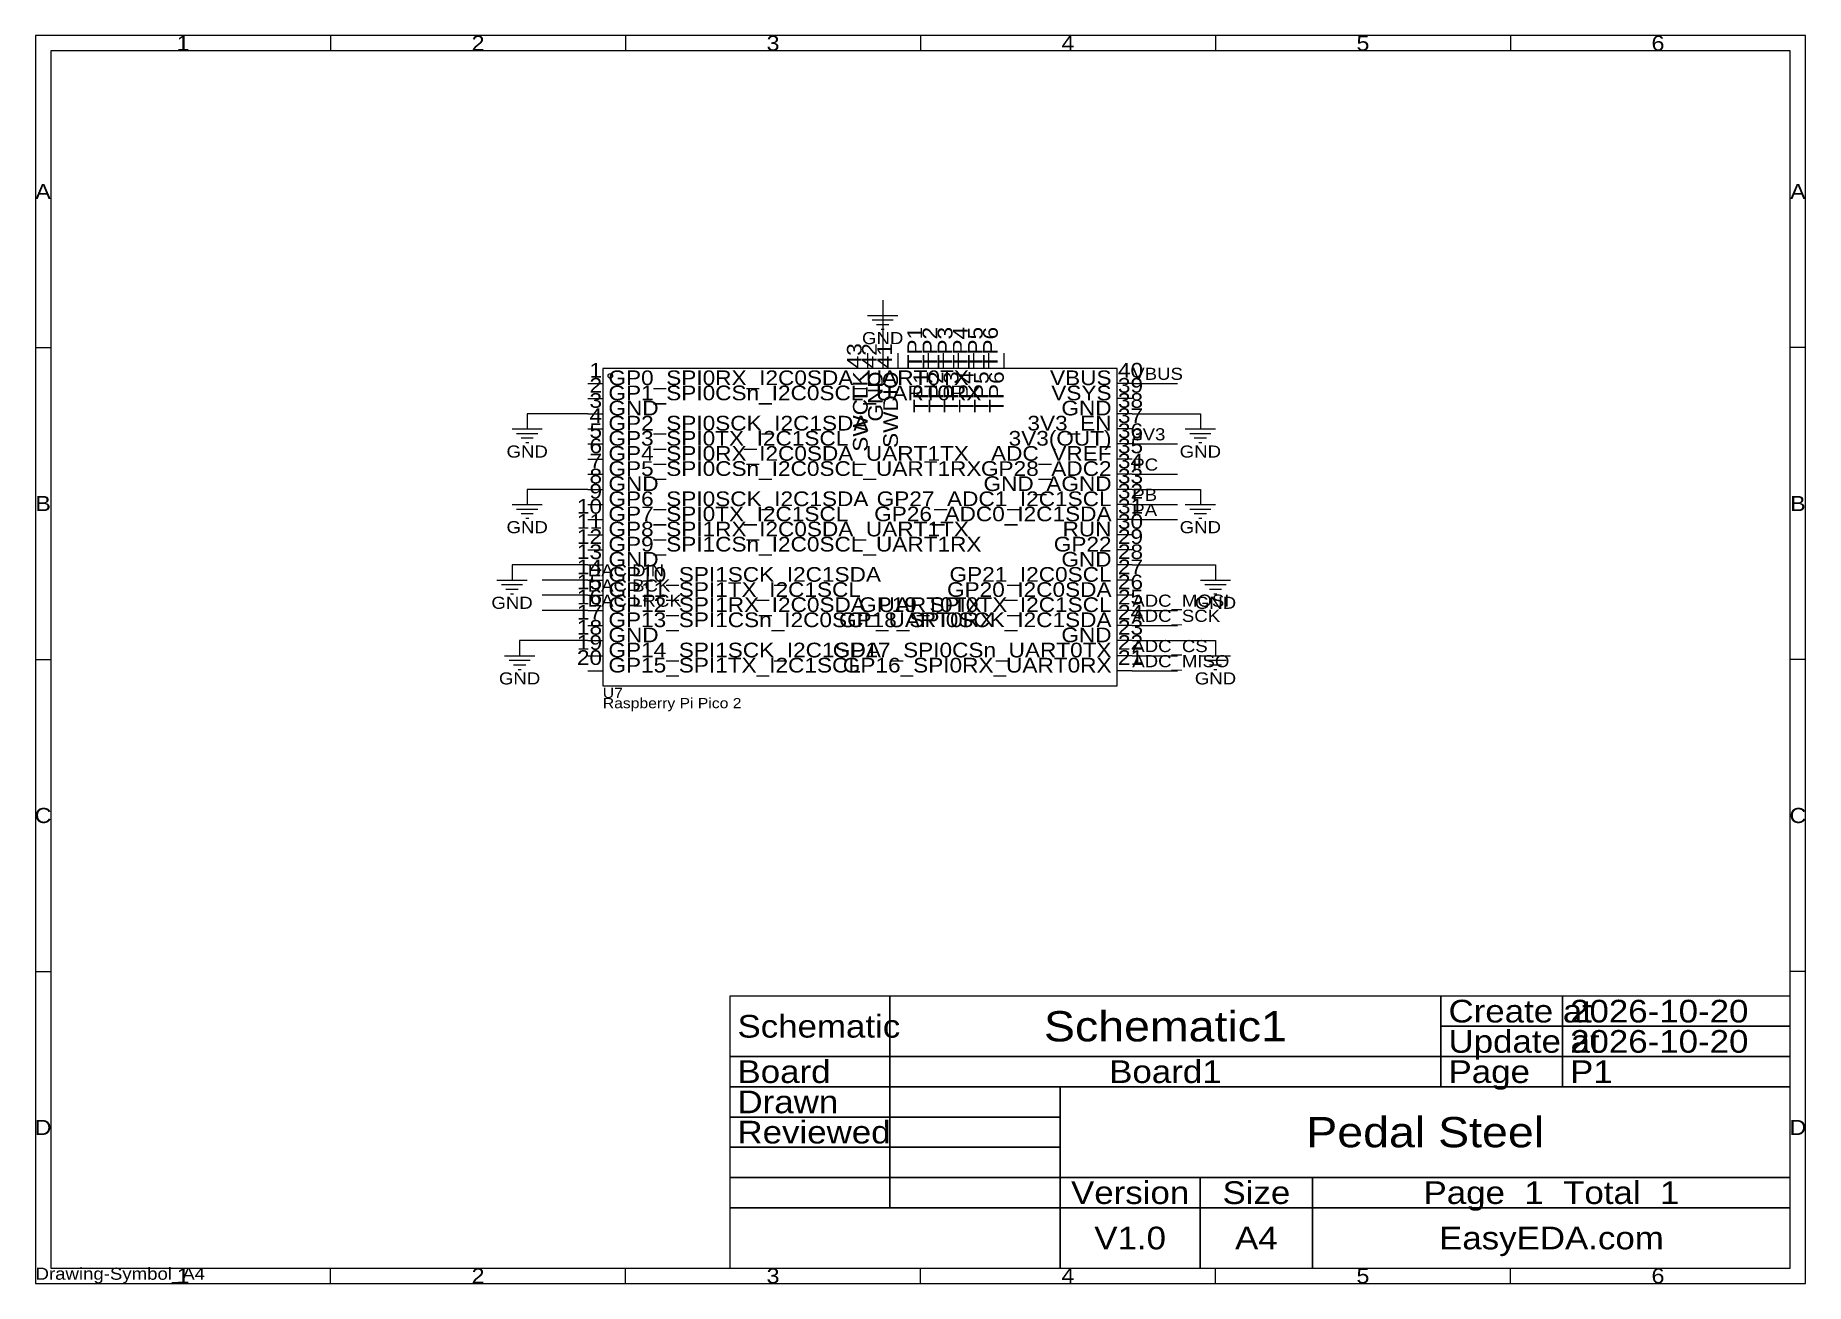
# Model space of a CAD drawing. Header units: millimetres. Extents: x 0 to 297, y 0 to 210.
import ezdxf
from ezdxf.enums import TextEntityAlignment as Align

# ---------------------------------------------------------------- set-up
doc = ezdxf.new("R2010")
doc.units = ezdxf.units.MM
doc.header["$MEASUREMENT"] = 0
doc.styles.get("Standard").update_dxf_attribs({"font": 'arial.ttf'})

msp = doc.modelspace()

# ---------------------------------------------------------------- linework, layer by layer
at = {"color": 1, "true_color": 0xa00000}
for points in [[(0, 209.55), (0, 0), (297.18, 0), (297.18, 209.55)], [(2.54, 207.01), (2.54, 2.54), (294.64, 2.54), (294.64, 207.01)], [(95.25, 153.67), (95.25, 100.33), (181.61, 100.33), (181.61, 153.67)]]:
    msp.add_lwpolyline(points, close=True, dxfattribs=at)
for points in [[(49.53, 209.55), (49.53, 207.01)], [(99.06, 209.55), (99.06, 207.01)], [(148.59, 209.55), (148.59, 207.01)], [(198.12, 209.55), (198.12, 207.01)], [(247.65, 209.55), (247.65, 207.01)], [(139.7, 162.56), (144.78, 162.56)], [(140.46, 161.8), (144.02, 161.8)], [(141.22, 161.04), (143.26, 161.04)], [(141.99, 160.27), (142.49, 160.27)], [(0, 157.16), (2.54, 157.16)], [(297.18, 157.16), (294.64, 157.16)], [(80.01, 143.51), (85.09, 143.51)], [(80.77, 142.75), (84.33, 142.75)], [(193.04, 143.51), (198.12, 143.51)], [(193.8, 142.75), (197.36, 142.75)], [(81.53, 141.99), (83.57, 141.99)], [(82.3, 141.22), (82.8, 141.22)], [(194.56, 141.99), (196.6, 141.99)], [(195.33, 141.22), (195.83, 141.22)], [(80.01, 130.81), (85.09, 130.81)], [(193.04, 130.81), (198.12, 130.81)], [(80.77, 130.05), (84.33, 130.05)], [(81.53, 129.29), (83.57, 129.29)], [(82.3, 128.52), (82.8, 128.52)], [(193.8, 130.05), (197.36, 130.05)], [(194.56, 129.29), (196.6, 129.29)], [(195.33, 128.52), (195.83, 128.52)], [(77.47, 118.11), (82.55, 118.11)], [(78.23, 117.35), (81.79, 117.35)], [(78.99, 116.59), (81.03, 116.59)], [(195.58, 118.11), (200.66, 118.11)], [(196.34, 117.35), (199.9, 117.35)], [(197.1, 116.59), (199.14, 116.59)], [(79.76, 115.82), (80.26, 115.82)], [(197.87, 115.82), (198.37, 115.82)], [(0, 104.78), (2.54, 104.78)], [(78.74, 105.41), (83.82, 105.41)], [(79.5, 104.65), (83.06, 104.65)], [(195.58, 105.41), (200.66, 105.41)], [(196.34, 104.65), (199.9, 104.65)], [(297.18, 104.78), (294.64, 104.78)], [(80.26, 103.89), (82.3, 103.89)], [(81.03, 103.12), (81.53, 103.12)], [(197.1, 103.89), (199.14, 103.89)], [(197.87, 103.12), (198.37, 103.12)], [(0, 52.39), (2.54, 52.39)], [(297.18, 52.39), (294.64, 52.39)], [(143.45, 48.26), (116.59, 48.26)], [(116.59, 48.26), (116.59, 38.1)], [(143.45, 38.1), (143.45, 48.26)], [(235.98, 48.26), (143.45, 48.26)], [(143.45, 48.26), (143.45, 38.1)], [(235.98, 38.1), (235.98, 48.26)], [(256.39, 48.26), (235.98, 48.26)], [(235.98, 48.26), (235.98, 43.18)], [(256.39, 43.18), (256.39, 48.26)], [(294.64, 48.26), (256.39, 48.26)], [(256.39, 48.26), (256.39, 43.18)], [(294.64, 43.18), (294.64, 48.26)], [(235.98, 43.18), (256.39, 43.18)], [(256.39, 43.18), (235.98, 43.18)], [(235.98, 43.18), (235.98, 38.1)], [(256.39, 43.18), (294.64, 43.18)], [(256.39, 38.1), (256.39, 43.18)], [(294.64, 43.18), (256.39, 43.18)], [(256.39, 43.18), (256.39, 38.1)], [(294.64, 38.1), (294.64, 43.18)], [(116.59, 38.1), (143.45, 38.1)], [(143.45, 38.1), (116.59, 38.1)], [(116.59, 38.1), (116.59, 33.02)], [(143.45, 38.1), (235.98, 38.1)], [(143.45, 33.02), (143.45, 38.1)], [(235.98, 38.1), (143.45, 38.1)], [(143.45, 38.1), (143.45, 33.02)], [(235.98, 38.1), (256.39, 38.1)], [(235.98, 33.02), (235.98, 38.1)], [(256.39, 38.1), (235.98, 38.1)], [(235.98, 38.1), (235.98, 33.02)], [(256.39, 38.1), (294.64, 38.1)], [(256.39, 33.02), (256.39, 38.1)], [(294.64, 38.1), (256.39, 38.1)], [(256.39, 38.1), (256.39, 33.02)], [(294.64, 33.02), (294.64, 38.1)], [(116.59, 33.02), (143.45, 33.02)], [(143.45, 33.02), (116.59, 33.02)], [(116.59, 33.02), (116.59, 27.94)], [(143.45, 33.02), (235.98, 33.02)], [(143.45, 27.94), (143.45, 33.02)], [(172.02, 33.02), (143.45, 33.02)], [(143.45, 33.02), (143.45, 27.94)], [(172.02, 27.94), (172.02, 33.02)], [(294.64, 33.02), (172.02, 33.02)], [(172.02, 33.02), (172.02, 17.78)], [(235.98, 33.02), (256.39, 33.02)], [(256.39, 33.02), (294.64, 33.02)], [(294.64, 17.78), (294.64, 33.02)], [(116.59, 27.94), (143.45, 27.94)], [(143.45, 27.94), (116.59, 27.94)], [(116.59, 27.94), (116.59, 22.86)], [(143.45, 27.94), (172.02, 27.94)], [(143.45, 22.86), (143.45, 27.94)], [(172.02, 27.94), (143.45, 27.94)], [(143.45, 27.94), (143.45, 22.86)], [(172.02, 22.86), (172.02, 27.94)], [(116.59, 22.86), (143.45, 22.86)], [(143.45, 22.86), (116.59, 22.86)], [(116.59, 22.86), (116.59, 17.78)], [(143.45, 22.86), (172.02, 22.86)], [(143.45, 17.78), (143.45, 22.86)], [(172.02, 22.86), (143.45, 22.86)], [(143.45, 22.86), (143.45, 17.78)], [(172.02, 17.78), (172.02, 22.86)], [(116.59, 17.78), (143.45, 17.78)], [(143.45, 17.78), (116.59, 17.78)], [(116.59, 17.78), (116.59, 12.7)], [(143.45, 17.78), (172.02, 17.78)], [(143.45, 12.7), (143.45, 17.78)], [(172.02, 17.78), (143.45, 17.78)], [(143.45, 17.78), (143.45, 12.7)], [(172.02, 17.78), (294.64, 17.78)], [(172.02, 12.7), (172.02, 17.78)], [(195.56, 17.78), (172.02, 17.78)], [(172.02, 17.78), (172.02, 12.7)], [(195.56, 12.7), (195.56, 17.78)], [(214.43, 17.78), (195.56, 17.78)], [(195.56, 17.78), (195.56, 12.7)], [(214.43, 12.7), (214.43, 17.78)], [(294.64, 17.78), (214.43, 17.78)], [(214.43, 17.78), (214.43, 12.7)], [(294.64, 12.7), (294.64, 17.78)], [(116.59, 12.7), (143.45, 12.7)], [(172.02, 12.7), (116.59, 12.7)], [(116.59, 12.7), (116.59, 2.54)], [(143.45, 12.7), (172.02, 12.7)], [(172.02, 12.7), (195.56, 12.7)], [(172.02, 2.54), (172.02, 12.7)], [(195.56, 12.7), (172.02, 12.7)], [(172.02, 12.7), (172.02, 2.54)], [(195.56, 12.7), (214.43, 12.7)], [(195.56, 2.54), (195.56, 12.7)], [(214.43, 12.7), (195.56, 12.7)], [(195.56, 12.7), (195.56, 2.54)], [(214.43, 12.7), (294.64, 12.7)], [(214.43, 2.54), (214.43, 12.7)], [(294.64, 12.7), (214.43, 12.7)], [(214.43, 12.7), (214.43, 2.54)], [(294.64, 2.54), (294.64, 12.7)], [(49.53, 0), (49.53, 2.54)], [(99.06, 0), (99.06, 2.54)], [(116.59, 2.54), (172.02, 2.54)], [(148.59, 0), (148.59, 2.54)], [(172.02, 2.54), (195.56, 2.54)], [(195.56, 2.54), (214.43, 2.54)], [(198.12, 0), (198.12, 2.54)], [(214.43, 2.54), (294.64, 2.54)], [(247.65, 0), (247.65, 2.54)]]:
    msp.add_lwpolyline(points, dxfattribs=at)
at = {"color": 1, "true_color": 0x880000}
for points in [[(142.24, 165.1), (142.24, 162.56)], [(139.7, 156.21), (139.7, 153.67)], [(142.24, 156.21), (142.24, 153.67)], [(144.78, 156.21), (144.78, 153.67)], [(149.86, 156.21), (149.86, 153.67)], [(152.4, 156.21), (152.4, 153.67)], [(154.94, 156.21), (154.94, 153.67)], [(157.48, 156.21), (157.48, 153.67)], [(160.02, 156.21), (160.02, 153.67)], [(162.56, 156.21), (162.56, 153.67)], [(92.71, 151.13), (95.25, 151.13)], [(184.15, 151.13), (181.61, 151.13)], [(82.55, 146.05), (82.55, 143.51)], [(92.71, 148.59), (95.25, 148.59)], [(92.71, 146.05), (95.25, 146.05)], [(184.15, 148.59), (181.61, 148.59)], [(184.15, 146.05), (181.61, 146.05)], [(195.58, 146.05), (195.58, 143.51)], [(92.71, 143.51), (95.25, 143.51)], [(184.15, 143.51), (181.61, 143.51)], [(92.71, 140.97), (95.25, 140.97)], [(184.15, 140.97), (181.61, 140.97)], [(92.71, 138.43), (95.25, 138.43)], [(184.15, 138.43), (181.61, 138.43)], [(92.71, 135.89), (95.25, 135.89)], [(184.15, 135.89), (181.61, 135.89)], [(82.55, 133.35), (82.55, 130.81)], [(92.71, 133.35), (95.25, 133.35)], [(92.71, 130.81), (95.25, 130.81)], [(184.15, 133.35), (181.61, 133.35)], [(184.15, 130.81), (181.61, 130.81)], [(195.58, 133.35), (195.58, 130.81)], [(92.71, 128.27), (95.25, 128.27)], [(184.15, 128.27), (181.61, 128.27)], [(92.71, 125.73), (95.25, 125.73)], [(184.15, 125.73), (181.61, 125.73)], [(92.71, 123.19), (95.25, 123.19)], [(184.15, 123.19), (181.61, 123.19)], [(80.01, 120.65), (80.01, 118.11)], [(92.71, 120.65), (95.25, 120.65)], [(184.15, 120.65), (181.61, 120.65)], [(198.12, 120.65), (198.12, 118.11)], [(92.71, 118.11), (95.25, 118.11)], [(184.15, 118.11), (181.61, 118.11)], [(92.71, 115.57), (95.25, 115.57)], [(92.71, 113.03), (95.25, 113.03)], [(184.15, 115.57), (181.61, 115.57)], [(184.15, 113.03), (181.61, 113.03)], [(92.71, 110.49), (95.25, 110.49)], [(184.15, 110.49), (181.61, 110.49)], [(81.28, 107.95), (81.28, 105.41)], [(92.71, 107.95), (95.25, 107.95)], [(184.15, 107.95), (181.61, 107.95)], [(198.12, 107.95), (198.12, 105.41)], [(92.71, 105.41), (95.25, 105.41)], [(184.15, 105.41), (181.61, 105.41)], [(92.71, 102.87), (95.25, 102.87)], [(184.15, 102.87), (181.61, 102.87)]]:
    msp.add_lwpolyline(points, dxfattribs=at)
at = {"color": 1, "true_color": 0x008800}
for points in [[(142.24, 165.1), (142.24, 156.21)], [(184.15, 151.13), (191.77, 151.13)], [(92.71, 146.05), (82.55, 146.05)], [(184.15, 146.05), (195.58, 146.05)], [(184.15, 140.97), (191.77, 140.97)], [(184.15, 135.89), (191.77, 135.89)], [(92.71, 133.35), (82.55, 133.35)], [(184.15, 133.35), (195.58, 133.35)], [(184.15, 130.81), (191.77, 130.81)], [(184.15, 128.27), (191.77, 128.27)], [(92.71, 120.65), (80.01, 120.65)], [(184.15, 120.65), (198.12, 120.65)], [(92.71, 118.11), (85.09, 118.11)], [(92.71, 115.57), (85.09, 115.57)], [(92.71, 113.03), (85.09, 113.03)], [(184.15, 113.03), (191.77, 113.03)], [(184.15, 110.49), (191.77, 110.49)], [(92.71, 107.95), (81.28, 107.95)], [(184.15, 107.95), (198.12, 107.95)], [(184.15, 105.41), (191.77, 105.41)], [(184.15, 102.87), (191.77, 102.87)]]:
    msp.add_lwpolyline(points, dxfattribs=at)
at = {"true_color": 0xa00000}
msp.add_ellipse((96.52, 152.4), major_axis=(0.381, 0), ratio=1, dxfattribs=at)

# ---------------------------------------------------------------- texts
at = {"color": 1, "true_color": 0xa00000, "width": 1.1}
for s, height, p in [('1', 2.54, (24.77, 208.28)), ('2', 2.54, (74.3, 208.28)), ('3', 2.54, (123.83, 208.28)), ('4', 2.54, (173.35, 208.28)), ('5', 2.54, (222.88, 208.28)), ('6', 2.54, (272.42, 208.28)), ('A', 2.54, (1.27, 183.36)), ('A', 2.54, (295.91, 183.36)), ('B', 2.54, (1.27, 130.97)), ('B', 2.54, (295.91, 130.97)), ('C', 2.54, (1.27, 78.58)), ('C', 2.54, (295.91, 78.58)), ('Schematic1', 5.08, (189.71, 43.18)), ('Board1', 3.81, (189.71, 35.56)), ('D', 2.54, (1.27, 26.19)), ('Pedal Steel', 5.08, (233.33, 25.4)), ('D', 2.54, (295.91, 26.19)), ('Version', 3.81, (183.79, 15.24)), ('Size', 3.81, (204.99, 15.24)), ('Page  1  Total  1', 3.81, (254.53, 15.24)), ('V1.0', 3.81, (183.79, 7.62)), ('A4', 3.81, (204.99, 7.62)), ('EasyEDA.com', 3.81, (254.53, 7.62)), ('1', 2.54, (24.77, 1.27)), ('2', 2.54, (74.3, 1.27)), ('3', 2.54, (123.83, 1.27)), ('4', 2.54, (173.35, 1.27)), ('5', 2.54, (222.88, 1.27)), ('6', 2.54, (272.42, 1.27))]:
    msp.add_text(s, height=height, dxfattribs=at).set_placement(p, align=Align.MIDDLE_CENTER)
at = {"color": 1, "true_color": 0x000000, "width": 1.1}
for s, p in [('TP4', (157.23, 153.67)), ('43', (139.45, 153.67)), ('42', (141.99, 153.67)), ('41', (144.53, 153.67)), ('TP1', (149.61, 153.67)), ('TP2', (152.15, 153.67)), ('TP3', (154.69, 153.67)), ('TP5', (159.77, 153.67)), ('TP6', (162.31, 153.67))]:
    msp.add_text(s, height=2.469, rotation=90, dxfattribs=at).set_placement(p, align=Align.BOTTOM_LEFT)
at = {"color": 1, "true_color": 0x000080, "width": 1.1}
for p in [(142.24, 158.75), (142.24, 158.75), (82.55, 139.7), (82.55, 139.7), (195.58, 139.7), (195.58, 139.7), (82.55, 127), (82.55, 127), (195.58, 127), (195.58, 127), (80.01, 114.3), (80.01, 114.3), (198.12, 114.3), (198.12, 114.3), (81.28, 101.6), (81.28, 101.6), (198.12, 101.6), (198.12, 101.6)]:
    msp.add_text('GND', height=2.032, dxfattribs=at).set_placement(p, align=Align.MIDDLE_CENTER)
at = {"color": 1, "true_color": 0x000000, "width": 1.1}
for s, height, p in [('1', 2.47, (95.12, 151.38)), ('2', 2.47, (95.12, 148.84)), ('VBUS', 2.469, (180.67, 150.11)), ('3', 2.47, (95.12, 146.3)), ('VSYS', 2.469, (180.67, 147.57)), ('4', 2.47, (95.12, 143.76)), ('3V3_EN', 2.469, (180.67, 142.49)), ('GND', 2.469, (180.67, 145.03)), ('5', 2.47, (95.12, 141.22)), ('3V3(OUT)', 2.469, (180.67, 139.95)), ('6', 2.47, (95.12, 138.68)), ('ADC_VREF', 2.469, (180.67, 137.41)), ('8', 2.47, (95.12, 133.6)), ('7', 2.47, (95.12, 136.14)), ('GP28_ADC2', 2.469, (180.67, 134.87)), ('9', 2.47, (95.12, 131.06)), ('GND_AGND', 2.469, (180.67, 132.33)), ('10', 2.469, (95.12, 128.52)), ('GP27_ADC1_I2C1SCL', 2.4694, (180.67, 129.79)), ('11', 2.469, (95.12, 125.98)), ('GP26_ADC0_I2C1SDA', 2.4694, (180.67, 127.25)), ('RUN', 2.469, (180.67, 124.71)), ('12', 2.469, (95.12, 123.44)), ('GP22', 2.469, (180.67, 122.17)), ('13', 2.469, (95.12, 120.9)), ('GND', 2.469, (180.67, 119.63)), ('14', 2.469, (95.12, 118.36)), ('15', 2.469, (95.12, 115.82)), ('GP21_I2C0SCL', 2.4694, (180.67, 117.09)), ('16', 2.469, (95.12, 113.28)), ('GP20_I2C0SDA', 2.4694, (180.67, 114.55)), ('17', 2.469, (95.12, 110.74)), ('GP19_SPI0TX_I2C1SCL', 2.4694, (180.67, 112.01)), ('18', 2.469, (95.12, 108.2)), ('GP18_SPI0SCK_I2C1SDA', 2.4694, (180.67, 109.47)), ('GND', 2.469, (180.67, 106.93)), ('19', 2.469, (95.12, 105.66)), ('GP17_SPI0CSn_UART0TX', 2.4694, (180.67, 104.39)), ('20', 2.469, (95.12, 103.12)), ('GP16_SPI0RX_UART0RX', 2.4694, (180.67, 101.85))]:
    msp.add_text(s, height=height, dxfattribs=at).set_placement(p, align=Align.BOTTOM_RIGHT)
for s, height, p in [('40', 2.469, (181.74, 151.38)), ('GP0_SPI0RX_I2C0SDA_UART0TX', 2.4694, (96.19, 150.11)), ('39', 2.469, (181.74, 148.84)), ('GP1_SPI0CSn_I2C0SCL_UART0RX', 2.4694, (96.19, 147.57)), ('38', 2.469, (181.74, 146.3)), ('GND', 2.469, (96.19, 145.03)), ('GP2_SPI0SCK_I2C1SDA', 2.4694, (96.19, 142.49)), ('37', 2.469, (181.74, 143.76)), ('GP3_SPI0TX_I2C1SCL', 2.4694, (96.19, 139.95)), ('36', 2.469, (181.74, 141.22)), ('GP4_SPI0RX_I2C0SDA_UART1TX', 2.4694, (96.19, 137.41)), ('35', 2.469, (181.74, 138.68)), ('GP5_SPI0CSn_I2C0SCL_UART1RX', 2.4694, (96.19, 134.87)), ('34', 2.469, (181.74, 136.14)), ('33', 2.469, (181.74, 133.6)), ('GND', 2.469, (96.19, 132.33)), ('32', 2.469, (181.74, 131.06)), ('GP6_SPI0SCK_I2C1SDA', 2.4694, (96.19, 129.79)), ('31', 2.469, (181.74, 128.52)), ('GP7_SPI0TX_I2C1SCL', 2.4694, (96.19, 127.25)), ('GP8_SPI1RX_I2C0SDA_UART1TX', 2.4694, (96.19, 124.71)), ('30', 2.469, (181.74, 125.98)), ('GP9_SPI1CSn_I2C0SCL_UART1RX', 2.4694, (96.19, 122.17)), ('29', 2.469, (181.74, 123.44)), ('GND', 2.469, (96.19, 119.63)), ('28', 2.469, (181.74, 120.9)), ('GP10_SPI1SCK_I2C1SDA', 2.4694, (96.19, 117.09)), ('27', 2.469, (181.74, 118.36)), ('26', 2.469, (181.74, 115.82)), ('GP11_SPI1TX_I2C1SCL', 2.4694, (96.19, 114.55)), ('25', 2.469, (181.74, 113.28)), ('GP12_SPI1RX_I2C0SDA_UART0TX', 2.4694, (96.19, 112.01)), ('24', 2.469, (181.74, 110.74)), ('GP13_SPI1CSn_I2C0SCL_UART0RX', 2.4694, (96.19, 109.47)), ('GND', 2.469, (96.19, 106.93)), ('23', 2.469, (181.74, 108.2)), ('GP14_SPI1SCK_I2C1SDA', 2.4694, (96.19, 104.39)), ('22', 2.469, (181.74, 105.66)), ('GP15_SPI1TX_I2C1SCL', 2.4694, (96.19, 101.85)), ('21', 2.469, (181.74, 103.12))]:
    msp.add_text(s, height=height, dxfattribs=at).set_placement(p, align=Align.BOTTOM_LEFT)
for s, p in [('SWCLK', (140.46, 153.16)), ('GND', (143, 153.16)), ('SWDIO', (145.54, 153.16)), ('TP1', (150.62, 153.16)), ('TP2', (153.16, 153.16)), ('TP3', (155.7, 153.16)), ('TP4', (158.24, 153.16)), ('TP5', (160.78, 153.16)), ('TP6', (163.32, 153.16))]:
    msp.add_text(s, height=2.469, rotation=90, dxfattribs=at).set_placement(p, align=Align.BOTTOM_RIGHT)
at = {"color": 1, "true_color": 0x0000ff, "width": 1.1}
for s, p in [('VBUS', (184.15, 151.13)), ('3V3', (184.15, 140.97)), ('PC', (184.15, 135.89)), ('PB', (184.15, 130.81)), ('PA', (184.15, 128.27)), ('DAC DIN', (92.71, 118.11)), ('DAC BCK', (92.71, 115.57)), ('DAC LRCK', (92.71, 113.03)), ('ADC_MOSI', (184.15, 113.03)), ('ADC_SCK', (184.15, 110.49)), ('ADC_CS', (184.15, 105.41)), ('ADC_MISO', (184.15, 102.87))]:
    msp.add_text(s, height=2.032, dxfattribs=at).set_placement(p, align=Align.BOTTOM_LEFT)
at = {"color": 1, "true_color": 0x000080, "width": 1.1}
for s, height, p in [('U7', 1.714, (95.25, 97.79)), ('Raspberry Pi Pico 2', 1.7145, (95.25, 96.08)), ('Drawing-Symbol_A4', 2.032, (0, 0))]:
    msp.add_text(s, height=height, dxfattribs=at).set_placement(p, align=Align.BOTTOM_LEFT)
at = {"color": 1, "true_color": 0xa00000, "width": 1.1}
for s, p in [('Create at', (237.25, 45.72)), ('2026-10-20', (257.66, 45.72)), ('Schematic', (117.86, 43.18)), ('Update at', (237.25, 40.64)), ('2026-10-20', (257.66, 40.64)), ('Board', (117.86, 35.56)), ('Page', (237.25, 35.56)), ('P1', (257.66, 35.56)), ('Drawn', (117.86, 30.48)), ('Reviewed', (117.86, 25.4))]:
    msp.add_text(s, height=3.81, dxfattribs=at).set_placement(p, align=Align.MIDDLE_LEFT)

doc.saveas('drawing.dxf')
